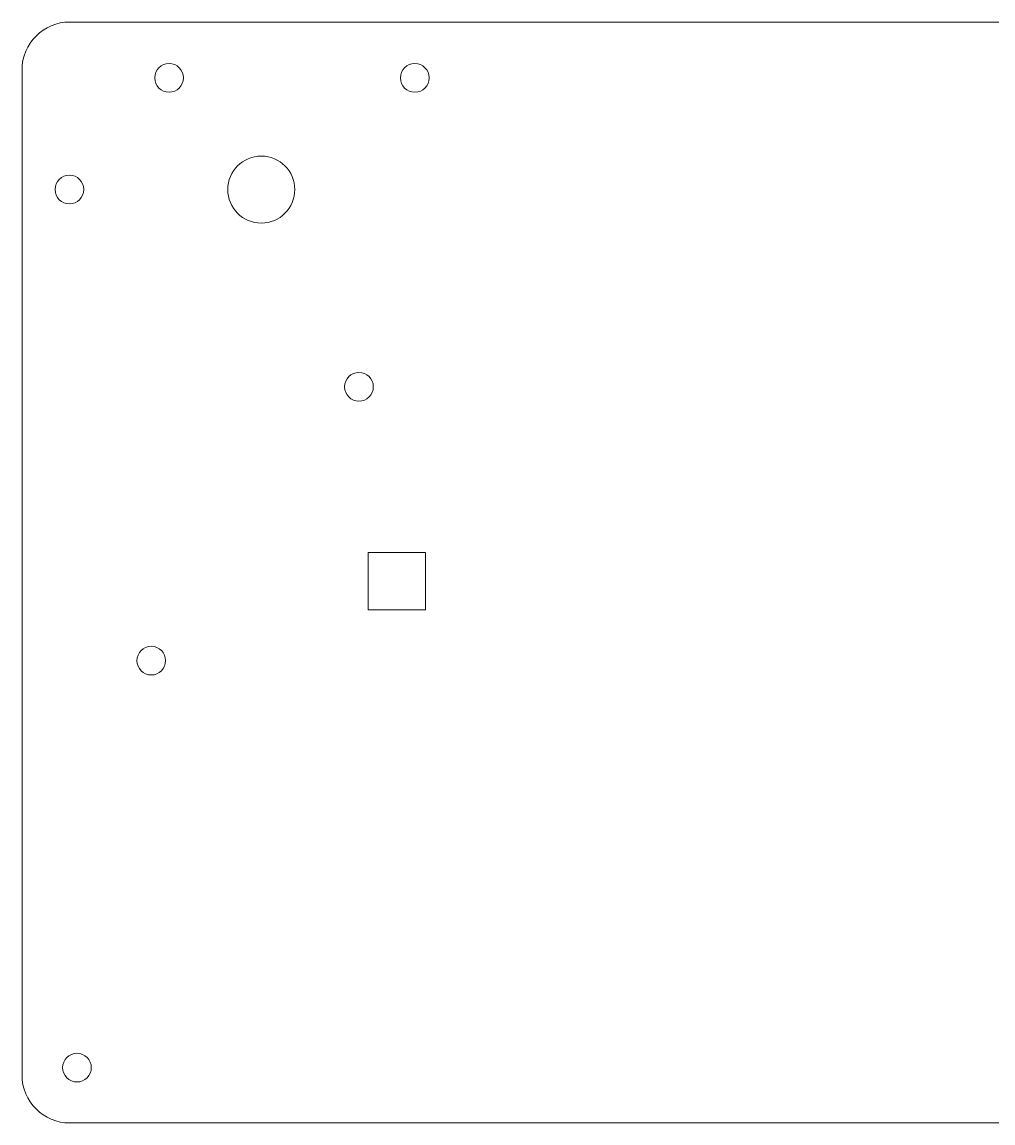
# Model space of a CAD drawing. Header units: millimetres. Extents: x -961 to -101, y 26 to 952.
# Drawn here: x -812.7 to -711.3, y 709.5 to 824.5 of the extents above; entities that cross this region are included whole.
import ezdxf

# ---------------------------------------------------------------- set-up
doc = ezdxf.new("R2010")
doc.units = ezdxf.units.MM
doc.header["$MEASUREMENT"] = 0
doc.layers.add('Layer 1', color=7, linetype='Continuous')

msp = doc.modelspace()

# ---------------------------------------------------------------- linework, layer by layer
at = {"layer": 'Layer 1', "color": 250, "lineweight": 9}
msp.add_lwpolyline([(-776.5837, 763.0925), (-770.5837, 763.0925), (-770.5837, 769.0925), (-776.5837, 769.0925), (-776.5837, 763.0925)], close=True, dxfattribs=at)
for centre, major_axis in [((-797.3682, 818.658), (0, 1.5001)), ((-771.6992, 818.658), (0, 1.5001)), ((-787.7337, 806.9925), (0, 3.5)), ((-807.7805, 806.9924), (0, 1.5001)), ((-777.5337, 786.3925), (0, 1.5)), ((-799.2315, 757.7903), (0, 1.5)), ((-806.9927, 715.2751), (0, 1.5001))]:
    msp.add_ellipse(centre, major_axis=major_axis, ratio=1, dxfattribs=at)
msp.add_open_spline([(-807.7337, 824.4925), (-807.7337, 824.4925), (-512.7337, 824.4925), (-512.7337, 824.4925), (-512.7337, 824.4925), (-509.9837, 824.4925), (-507.7337, 822.2425), (-507.7337, 819.4925), (-507.7337, 819.4925), (-507.7337, 819.4925), (-507.7337, 714.4926), (-507.7337, 714.4926), (-507.7337, 714.4926), (-507.7337, 711.7426), (-509.9837, 709.4926), (-512.7337, 709.4926), (-512.7337, 709.4926), (-512.7337, 709.4926), (-807.7337, 709.4926), (-807.7337, 709.4926), (-807.7337, 709.4926), (-810.4837, 709.4926), (-812.7337, 711.7426), (-812.7337, 714.4926), (-812.7337, 714.4926), (-812.7337, 714.4926), (-812.7337, 819.4925), (-812.7337, 819.4925), (-812.7337, 819.4925), (-812.7337, 822.2425), (-810.4837, 824.4925), (-807.7337, 824.4925)], degree=3, knots=[0, 0, 0, 0, 0.11111111, 0.11111111, 0.11111111, 0.11111111, 0.22222222, 0.22222222, 0.22222222, 0.22222222, 0.33333333, 0.33333333, 0.33333333, 0.33333333, 0.44444444, 0.44444444, 0.44444444, 0.44444444, 0.55555556, 0.55555556, 0.55555556, 0.55555556, 0.66666667, 0.66666667, 0.66666667, 0.66666667, 0.77777778, 0.77777778, 0.77777778, 0.77777778, 1, 1, 1, 1], dxfattribs=at)

doc.saveas('drawing.dxf')
